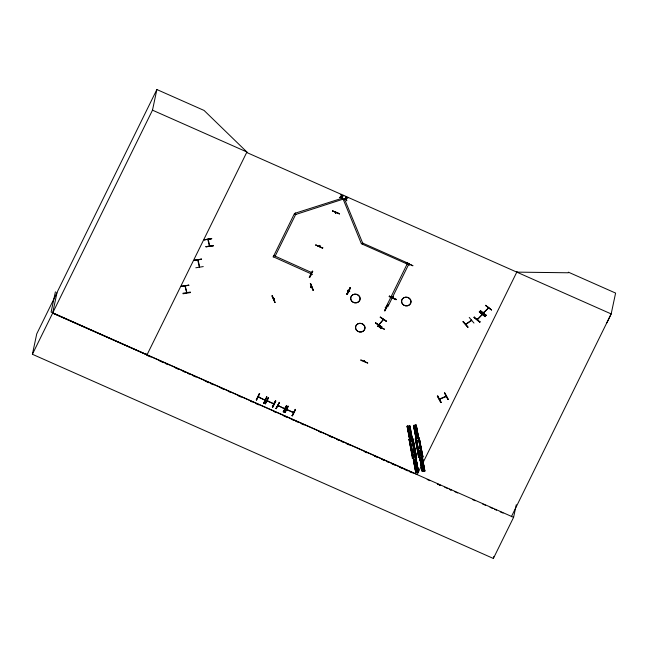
<?xml version="1.0" encoding="UTF-8"?>
<svg xmlns="http://www.w3.org/2000/svg" width="648" height="648" viewBox="0 0 648 648"><rect width="100%" height="100%" fill="white"/><g stroke="black" fill="none" stroke-linecap="round" stroke-linejoin="round"><path stroke-width="0.97" d="M466.268 323.627L465.62 324.259L471.517 320.153M439.352 399.111L440.041 398.763M440.154 398.577L440.275 398.795M445.694 396.754L445.443 396.309M274.501 298.817L273.699 299.303L273.756 298.631M311.704 287.153L311.016 287.396L310.959 286.845M378.699 324.834L379.453 324.162M382.733 319.893L383.187 319.343M516.286 504.703L513.597 517.339L493.363 558.463L32.4 354.278L36.742 333.858L56.975 292.734M55.404 291.827L51.095 312.077L147.047 354.788L145.589 353.387M32.4 354.278L52.642 313.154L57.056 292.353L156.873 89.537L204.055 110.435L246.856 151.972L246.629 152.45L611.169 313.924L606.893 322.777M517.031 271.65L417.223 474.466L52.674 312.984L152.491 110.168L156.873 89.537M188.811 285.112L181.367 286.311M182.963 293.236L190.415 292.037M186.778 292.783L186.648 291.811M194.133 260.415L201.609 259.103L194.165 260.302M197.956 260.48L197.737 259.929M204.274 239.817L211.726 238.618L204.298 239.703M199.325 266.822L199.446 265.801M205.902 246.637L213.354 245.495M208.178 239.298L208.097 239.881M208.202 239.428L209.766 246.135L209.588 245.203M213.33 245.641L205.87 246.807L213.394 245.932L213.346 245.43M311.445 272.209L310.797 273.683L273.205 256.754M273.812 255.539L311.396 272.46M275.165 256.13L295.78 214.245M274.922 302.454L271.885 295.958L272.314 295.674M274.355 298.526L274.46 299.028M274.339 299.141L274.412 298.582M273.156 257.013L294.427 213.646M344.525 198.701L295.723 214.496L295.245 212.957M256.584 400.019L259.378 393.571L256.203 399.84L256.624 399.848M256.495 399.954L259.71 393.571M259.022 396.908L258.212 396.779M266.692 396.706L267.041 397.046L263.906 403.307L263.558 402.967M264.376 399.897L264.416 399.338M268.588 397.467L265.397 403.728M265.372 403.842L268.515 397.58L265.032 403.728L265.453 403.736M267.535 401.193L267.851 400.796M272.387 406.855L272.735 407.195L275.846 400.901L272.727 407.179M273.091 403.655L273.245 403.226M275.586 400.78L272.346 407.025L275.522 400.594M279.466 402.311L275.91 408.572L276.332 408.572M278.729 405.64L278.478 406.094M309.598 277.571L312.733 271.301L312.36 271.115L309.209 277.393L309.631 277.401M312.036 274.46C310.878 274.914 311.413 274.809 311.874 274.541M310.311 283.719L310.708 283.597L313.397 290.231L313 290.353L310.368 283.541M286.4 405.429L286.748 405.778L283.613 412.039L283.265 411.699M284.099 408.596L284.124 408.062M311.137 287.088L311 286.756M319.804 245.697L319.513 246.183L319.877 245.341M310.829 287.129L311.502 286.602M310.951 287.088L311.615 287.202L311.672 286.627M286.448 405.47L283.225 411.869M311.583 287.267L311.769 286.853M285.152 412.46L284.731 412.46L287.906 406.191L284.747 412.444M286.675 409.698L287.445 409.747M287.404 409.957L287.558 409.528M288.198 406.312L285.031 412.565L288.295 406.199M322.866 247.585L322.664 248.079L315.722 244.984L322.655 248.103L315.722 244.976M332.456 210.989L339.56 213.767L332.505 210.794M295.229 409.317L295.577 409.666L292.442 415.927L292.094 415.587M293.568 412.379L292.839 412.169M335.453 213.192L335.867 212.196M335.486 213.127L336.101 212.309M341.504 196.741L339.949 197.826L339.422 197.413M339.39 197.583L341.375 196.255M341.464 196.911L342.241 198.847L341.901 196.7C345.19 195.348 343.278 194.716 341.804 196.044M386.524 305.897L387.82 306.755L409.042 263.639L362.678 243.105L361.292 243.543L342.614 197.859M346.016 198.742L344.461 199.827L343.934 199.406M343.902 199.576L345.886 198.256M345.975 198.912L346.761 200.848L346.413 198.701C349.701 197.348 347.798 196.717 346.324 198.037M347.336 294.103L346.866 293.892L347.304 294.273L350.479 287.834M347.717 290.45L348.276 291.009L347.725 290.264M350.001 287.631L350.438 288.004M349.742 291.163L349.556 291.616L348.818 291.292M408.491 264.611L362.127 244.069M362.078 244.328L362.726 242.846M364.419 360.547L364.427 361.544L364.549 361.139M367.691 363.123L360.644 360.231L360.815 359.802L367.74 362.945M377.411 326.09L384.321 329.33M380.222 317.253L386.613 321.286L380.287 317.058M380.7 327.799L380.635 328.601L380.408 328.034M381.008 327.605L380.692 328.236M380.765 327.499L380.384 328.431M387.715 304.333L388.063 304.673L384.928 310.943L384.58 310.595M387.755 304.366L384.62 310.635M385.414 307.492L385.439 306.966M381.915 326.908L375.484 323.044M389.359 296.128L389.148 296.646L396.082 299.765L396.276 299.287M392.729 297.343L392.704 297.659M392.915 297.221L393.32 296.922M393.004 297.554L392.882 297.205M392.688 297.707L393.085 296.808M393.077 297.505L393.053 296.873M405.883 262.659L412.817 265.777M407.138 264.011L386.467 306.156M409.496 264.303L409.163 264.967L408.937 264.4M409.123 264.967L409.261 263.93M409.544 264.133L409.536 263.971M408.54 432.888L411.059 432.5M408.799 434.087L411.294 433.771M409.01 435.213L411.512 434.905M409.253 436.485L411.747 436.177M409.406 437.335L411.909 437.027M407.106 426.263L409.479 438.777L407.074 426.254L409.965 425.906L412.298 438.437L409.649 438.607M412.144 438.291L409.949 425.906M414.939 432.022L417.442 431.706M415.174 433.293L417.677 432.977M415.392 434.419L417.895 434.111M415.627 435.691L418.13 435.375M415.789 436.541L418.292 436.226M416.348 437.927L414.331 425.347L416.64 437.886L413.456 425.461L415.862 437.983L418.657 437.651L416.162 425.056L413.667 425.363L416.024 437.813M414.809 466.187L417.312 465.88M415.052 467.459L417.547 467.151M415.263 468.593L417.766 468.277M415.49 469.938L418 469.549M415.66 470.715L418.163 470.399M418.397 471.671L416.219 459.278L418.551 471.817L415.886 472.052L413.327 459.635L415.708 472.165L413.384 459.626L416.202 459.286M421.192 465.394L423.695 465.086M421.427 466.665L423.93 466.358M421.645 467.799L424.14 467.483M421.864 469.136L424.383 468.755M422.042 469.913L424.537 469.606M437.74 395.871L437.327 396.203L440.745 402.57L441.166 402.238L440.786 402.53M424.764 470.95L422.261 471.258L419.912 458.768L422.601 458.484L424.553 471.064M444.504 393.134L444.876 392.971L448.303 399.33L447.922 399.492L444.585 392.955M463.312 321.416L462.939 321.813L468.01 327.216L463.263 321.457M469.225 317.431L473.971 323.069M471.193 320.784L470.902 320.404M480.095 321.724L479.779 322.186L474.028 317.407L474.336 316.953M477.082 319.432L477.681 318.646M477.876 318.816L477.276 319.594L482.274 314.515L477.414 319.513M479.277 312.004L485.312 316.491L479.342 311.818M480.581 310.416L480.273 310.87L486.032 315.641L486.34 315.187M483.57 313.065L483.926 312.101M485.522 305.467L491.557 309.955L485.595 305.273M488.309 307.768L488.057 308.489L487.798 308.124M493.363 558.463L493.776 556.519M335.794 213.184L335.664 212.593M364.176 361.292L364.459 360.806L364.484 361.43M409.439 264.416L409.155 264.902M207.838 239.355L209.385 246.086M375.484 323.036L381.875 327.078L375.71 322.736M146.812 355.258L246.92 151.997L152.491 110.168M511.353 516.74L611.169 313.924L615.6 293.082L568.418 272.184L568.288 272.776L516.796 272.128M309.558 277.506L312.676 271.245M264.263 399.767L265.145 399.897M264.862 400.116L258.39 396.779M263.623 403.161L266.717 396.851L263.898 403.291M276.291 408.742L279.393 402.416L275.943 408.564M286.74 405.753L283.33 411.885M346.834 294.062L350.025 287.777L350.398 287.947L347.207 294.216M350.09 287.825L346.955 294.095M349.426 291.56L349.029 291.049L349.628 291.341M292.054 415.757L295.245 409.471L292.118 415.757M385.285 307.395L386.143 307.46L385.366 307.46M384.539 310.765L387.779 304.528M378.732 324.745L383.405 319.496M471.687 320.387L465.872 324.446M474.028 317.407L479.812 322.137M474.263 317.147L480.03 321.894M480.273 310.862L486.243 315.406L480.508 310.603M332.489 210.908L339.439 214.002M405.932 262.456L412.865 265.672M384.45 329.071L377.517 325.952M483.376 312.798L488.503 307.93M383.357 319.553L378.91 324.988M445.403 396.487L446.156 396.203L439.482 399.022M199.584 266.782L198.102 260.018M272.217 295.836L274.979 302.316M471.363 320.209L470.853 320.614M483.578 313L488.454 307.986M491.54 309.955L485.595 305.37M380.287 317.147L386.411 321.513M479.326 311.931L485.109 316.686M184.939 285.93L186.786 292.637M446.148 396.519L439.474 399.33M386.054 307.743L385.358 307.427M273.861 404.004L266.927 400.885M277.919 405.502L278.47 406.053M284.083 408.281L284.853 408.621M274.323 299.109L273.642 299.02L274.29 298.825M409.965 438.72L407.77 426.092M409.082 426.011L411.788 438.51M413.513 425.453L416.024 437.918L416.68 437.878M415.481 425.226L417.814 437.748L415.676 425.112L418.3 437.684M416.332 425.112L418.357 437.684M412.387 458.306L409.091 439.368L412.865 458.241L412.314 458.314L416.632 457.78L413.116 438.996L409.115 439.425M409.35 439.457L412.825 458.258M409.504 439.433L413.076 458.225L409.504 439.433L410.095 439.36L413.554 458.16L410.095 439.36M411.812 439.174L412.387 439.093L415.846 457.893L415.311 457.95L411.796 439.166L415.368 457.958M415.174 438.737L418.689 457.52L415.473 438.575L419.224 438.121L422.958 457.01M415.724 438.664L418.94 457.423M416.478 438.566L415.886 438.639L419.418 457.431L419.993 457.35L416.154 438.542M418.495 438.21L421.694 457.156L418.495 438.21L422.285 457.075M419.224 438.121L422.439 457.067L419.224 438.121L422.99 456.994M418.924 438.283L419.491 438.202M412.865 458.241L409.091 439.368M413.043 458.225L413.61 458.144M416.615 457.796L412.841 438.915L416.356 457.699M416.219 472.092L414.023 459.464L416.51 472.06M418.689 457.52L422.739 456.889M415.546 459.286L418.041 471.882M422.115 471.363L419.912 458.727L422.577 471.307L420.584 458.727L422.536 471.307M422.099 458.549L424.067 471.12L421.929 458.492L424.91 471.023M311.38 274.355L311.915 274.639M349.483 291.576L348.948 291.349M267.106 400.699L273.901 403.753M293.463 412.711L286.764 409.706M295.196 213.208L342.557 198.11M310.983 287.372L311.631 287.177M407.252 426.19L409.803 438.737L407.462 426.206M407.916 426.157L410.257 438.688L409.633 438.68M409.439 425.979L411.658 438.477M415.643 425.153L418.195 437.7M416.129 425.096L418.527 437.619M409.771 439.344L413.367 458.112M412.614 439.069L416.057 457.861M418.956 438.283L422.512 457.059M415.66 457.844L412.112 439.012L415.814 457.893M419.669 457.326L416.227 438.534M419.936 457.367L416.38 438.583M413.683 459.594L415.903 472.092M416.34 472.036L414.194 459.529M415.376 459.392L417.749 471.914M420.058 458.8L422.431 471.323M424.61 471.064L422.585 458.492M420.406 458.671L422.893 471.266M424.424 471.088L421.929 458.492M444.569 393.077L448.027 399.435M195.818 267.786L203.261 266.579M181.335 286.424L188.787 285.225M183.019 293.787L190.463 292.58M313.073 290.304L310.4 283.549M407.527 427.429L410.022 427.121M413.902 426.635L416.405 426.327M409.455 441.288L413.205 440.826M415.83 440.494L419.58 440.024M410.978 449.469L414.728 448.999M417.361 448.675L421.111 448.205M411.334 451.373L415.085 450.903M417.717 450.579L421.467 450.109M411.658 453.065L415.409 452.596M418.041 452.272L421.791 451.802M412.015 454.969L415.765 454.507M418.397 454.175L422.148 453.705M412.258 456.249L416.008 455.779M418.632 455.447L422.383 454.985M413.78 460.809L416.275 460.493M420.155 460.015L422.658 459.699M418.673 438.315L422.229 457.099M418.527 471.825L416.032 459.262L418.503 471.817M347.79 290.498L348.454 290.822M286.902 409.423L293.674 412.517M422.536 458.492L424.885 471.023M348.17 291.041L347.701 290.79M186.762 292.718L185.239 285.906L185.044 286.562M294.37 213.897L295.723 214.496M52.642 313.154L513.597 517.339M147.736 355.671L150.506 356.902M159.764 361.001L163.466 362.637M165.313 363.455L168.091 364.686M175.495 367.967L178.265 369.198M182.898 371.247L185.668 372.479M187.523 373.297L189.37 374.115M193.072 375.751L195.85 376.982M205.1 381.081L208.802 382.725M210.649 383.543L213.427 384.774M220.83 388.047L223.609 389.278M228.234 391.327L231.004 392.558M238.407 395.839L241.186 397.07M250.436 401.169L252.291 401.987M255.992 403.623L258.763 404.854M273.569 411.415L276.348 412.638M283.751 415.919L286.521 417.15M291.146 419.199L293.925 420.43M295.78 421.249L297.626 422.067M301.328 423.711L304.106 424.934M318.905 431.495L321.683 432.726M329.087 436.007L331.865 437.23M336.49 439.279L339.26 440.51M341.115 441.329L342.962 442.155M346.664 443.791L349.442 445.022M364.249 451.575L367.019 452.806M374.423 456.087L377.201 457.318M381.826 459.367L384.604 460.598M386.451 461.416L388.306 462.235M392.008 463.871L394.778 465.102M399.403 467.151L402.181 468.383M404.036 469.201L407.73 470.845M409.585 471.663L412.363 472.894M427.162 479.447L429.94 480.678M444.739 487.231L447.517 488.462M449.364 489.281L451.219 490.107L449.339 489.337M454.92 491.743L457.69 492.974M472.497 499.527L475.276 500.758M482.671 504.039L485.449 505.27M490.074 507.319L492.853 508.542M494.699 509.369L496.554 510.187M500.256 511.823L503.026 513.054M319.829 245.552L319.513 246.183M264.967 400.083L258.106 397.038M463.19 321.619L467.937 327.256M441.126 402.408L437.667 396.017L441.037 402.424M344.469 198.96L362.678 243.105M272.257 295.699L274.963 302.478M211.726 238.707L204.282 239.914M201.585 259.305L194.141 260.504M199.309 266.749L197.729 260.075M188.787 285.314L181.343 286.513M414.153 425.291L416.518 437.862M413.019 439.02L416.543 457.804M414.023 459.464L416.486 472.06M345.846 198.426C344.72 195.672 346.469 195.534 346.283 198.207M341.334 196.425C340.208 193.671 341.958 193.533 341.771 196.214M364.2 360.976L364.144 361.438L364.233 360.993M389.343 296.168L396.22 299.481L389.351 296.144M277.984 405.535L284.739 408.839L278.073 405.535M440.114 485.182L437.343 483.959L440.097 485.222M402.44 304.025A4.755 4.333 12 0 0 410.597 303.515A4.755 4.333 12 0 0 405.769 297.246A4.755 4.333 12 0 0 402.44 304.025M402.465 303.888A4.755 4.333 12 0 0 410.63 303.377A4.755 4.333 12 0 0 405.802 297.116A4.755 4.333 12 0 0 402.465 303.888M351.54 301.004A4.755 4.333 12 0 0 359.705 300.486A4.755 4.333 12 0 0 354.877 294.224A4.755 4.333 12 0 0 351.54 301.004M351.572 300.866A4.755 4.333 12 0 0 359.729 300.356A4.755 4.333 12 0 0 354.901 294.095A4.755 4.333 12 0 0 351.572 300.866M356.416 330.164A4.755 4.333 12 0 0 364.573 329.654A4.755 4.333 12 0 0 359.753 323.384A4.755 4.333 12 0 0 356.416 330.164M356.441 330.035A4.755 4.333 12 0 0 364.605 329.524A4.755 4.333 12 0 0 359.778 323.263A4.755 4.333 12 0 0 356.441 330.035"/></g></svg>
